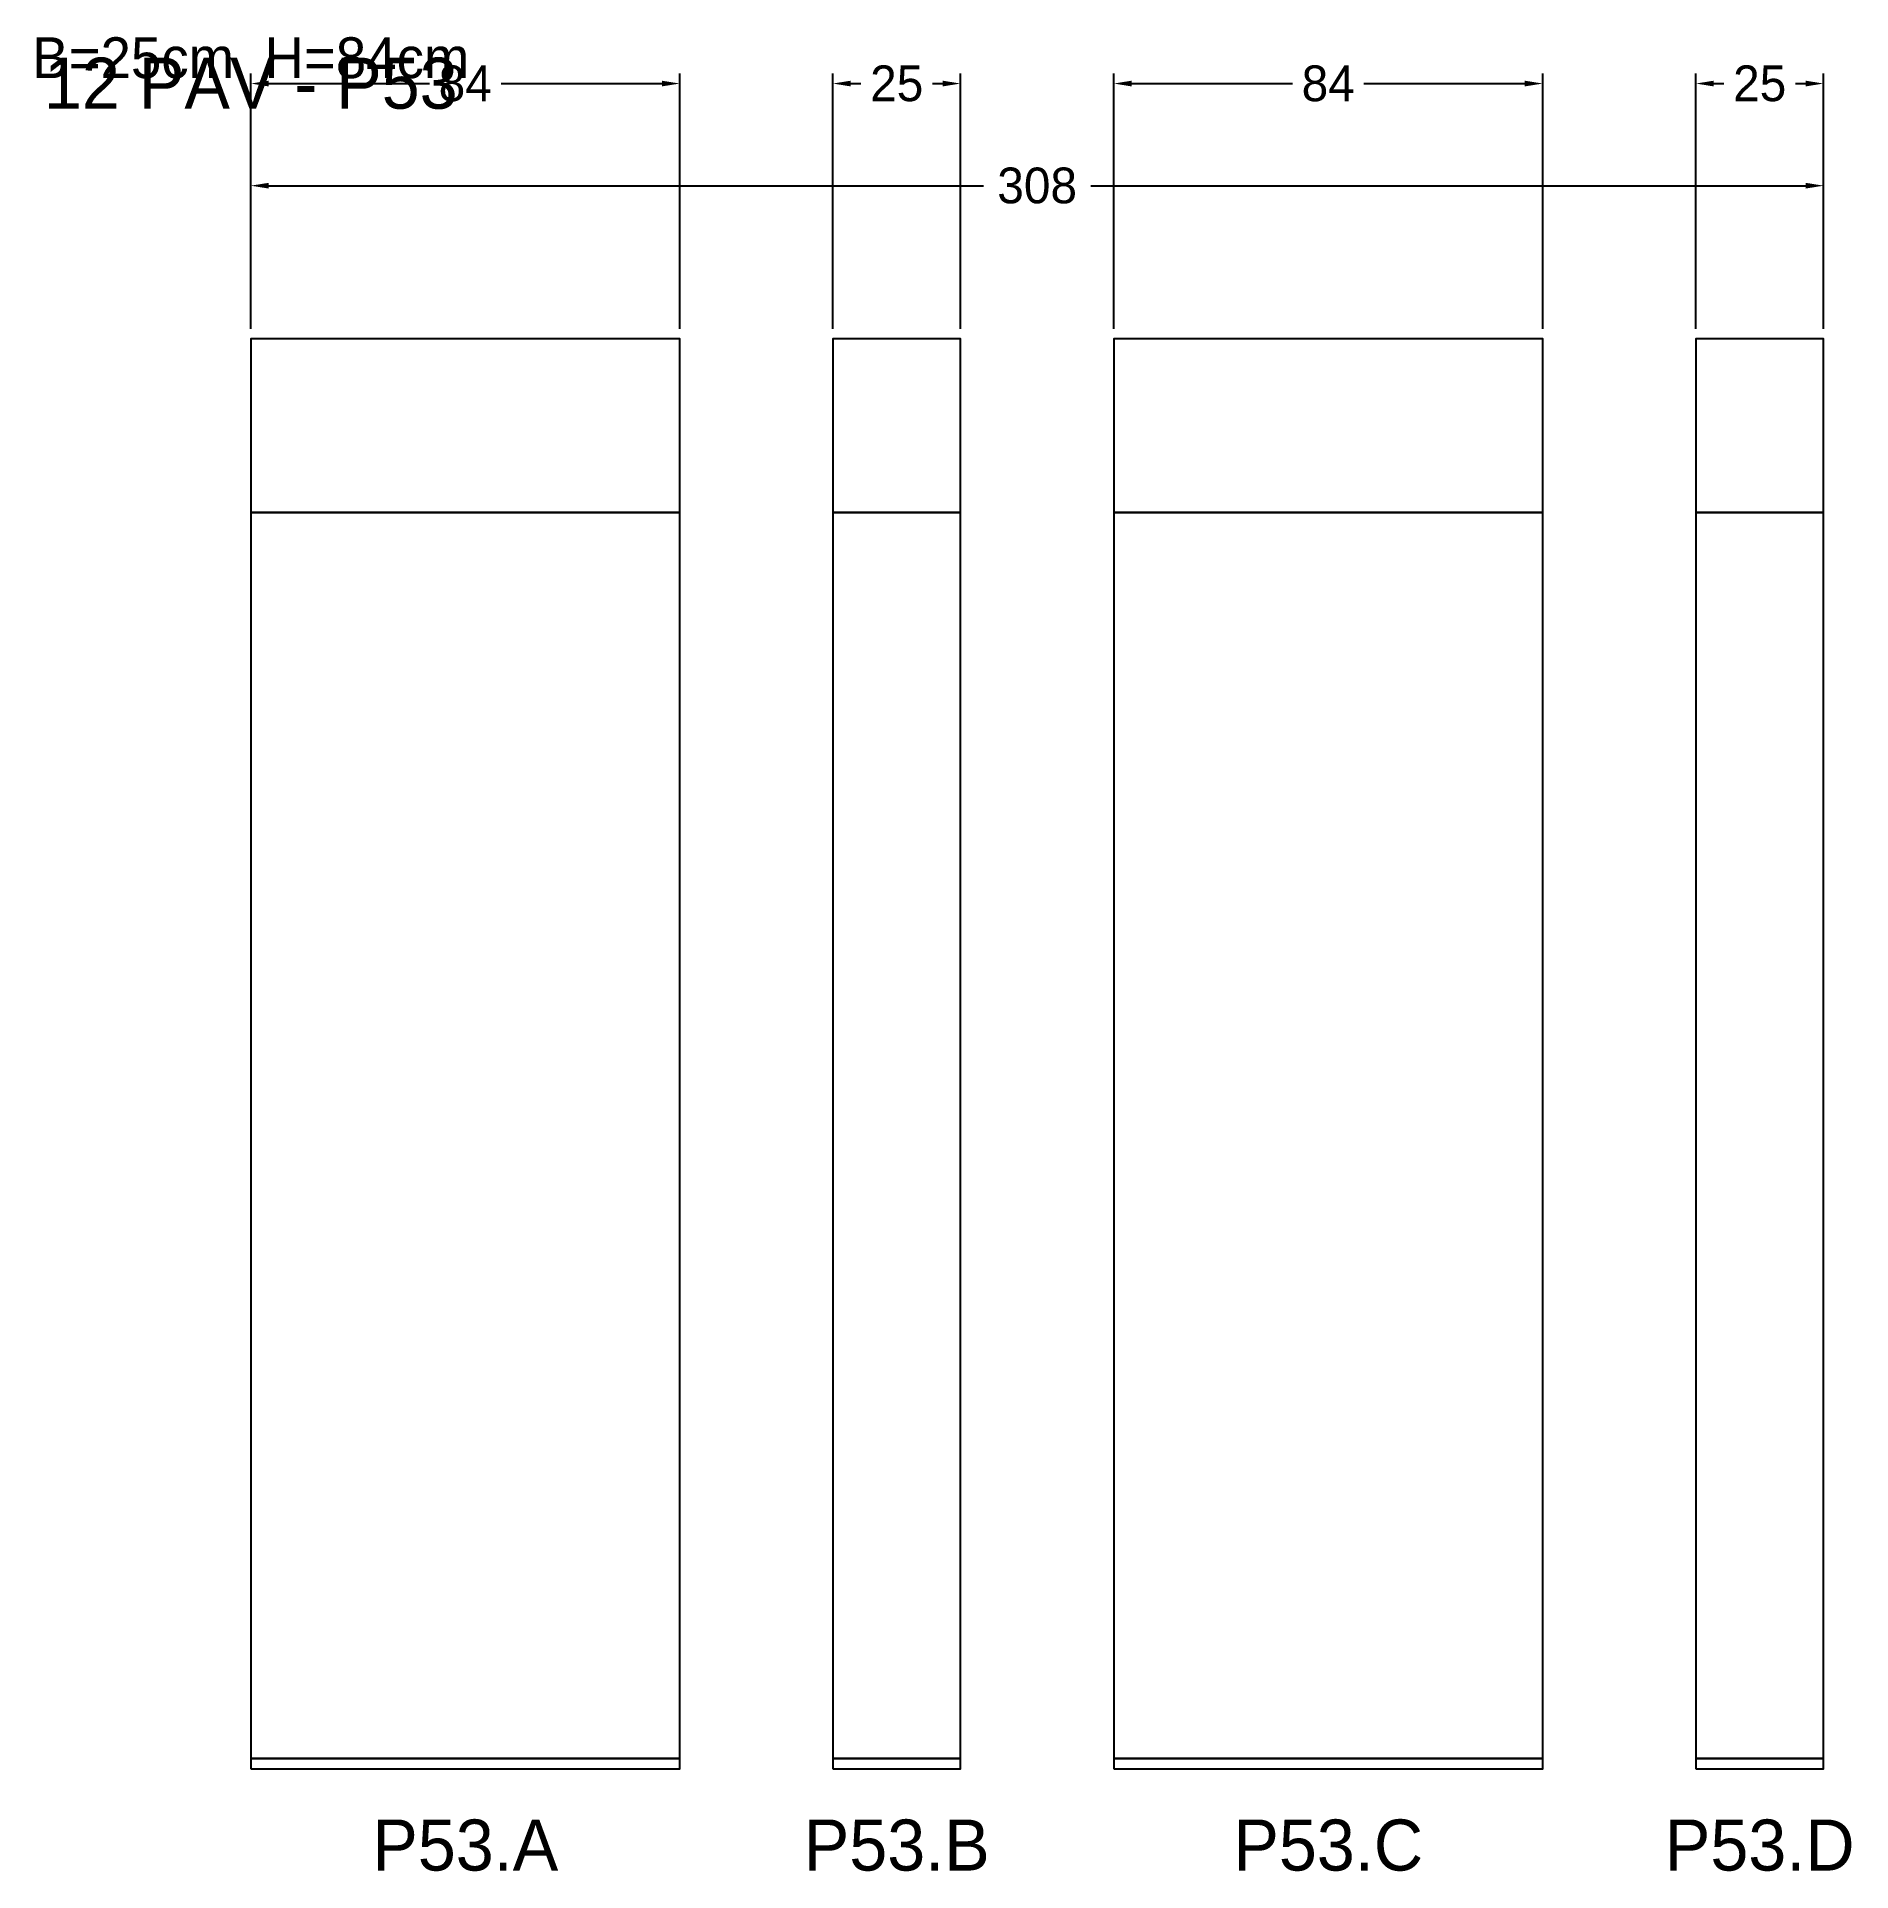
# Model space of a CAD drawing. Header units: metres. Extents: x -42 to 313, y -20 to 339.
import ezdxf

# ---------------------------------------------------------------- set-up
doc = ezdxf.new("R2010")
doc.units = ezdxf.units.M
for name, color, linetype in [('COTA', 3, 'Continuous'), ('Cota Secao (2x)', 3, 'Continuous'), ('NOMENCLATURA', 1, 'Continuous'), ('Paineis', 7, 'Continuous'), ('Texto Secao', 2, 'Continuous')]:
    doc.layers.add(name, color=color, linetype=linetype)
doc.dimstyles.new('COTA', dxfattribs={"dimtxt": 7, "dimasz": 3.5, "dimexe": 2, "dimexo": 2, "dimgap": 1.5, "dimtad": 1, "dimdec": 1, "dimcen": 2.5, "dimclrd": 3, "dimclre": 3, "dimclrt": 3, "dimazin": 3, "dimtfac": 1, "dimtmove": 0, "dimatfit": 3})

# ---------------------------------------------------------------- blocks, each defined once
blk = doc.blocks.new('_CLOSEDFILLED')
at = {"color": 0, "linetype": 'BYBLOCK'}
blk.add_solid([(-1, 0.16), (0, 0), (-1, -0.16)], dxfattribs=at)
blk = doc.blocks.new('*D1')
at = {"color": 3}
for p, q in [((0, 282), (0, 312)), ((3.5, 310), (143.5, 310)), ((164.5, 310), (304.5, 310)), ((308, 282), (308, 312))]:
    blk.add_line(p, q, dxfattribs=at)
at = {"layer": 'Defpoints'}
for p in [(0, 310), (0, 280), (308, 280)]:
    blk.add_point(p, dxfattribs=at)
at = {"layer": 'COTA', "color": 3, "xscale": 3.5, "yscale": 3.5, "rotation": 180}
blk.add_blockref('_CLOSEDFILLED', (0, 310), dxfattribs=at)
at = {"layer": 'COTA', "color": 3, "xscale": 3.5, "yscale": 3.5}
blk.add_blockref('_CLOSEDFILLED', (308, 310), dxfattribs=at)
at = {"layer": 'COTA', "color": 3, "insert": (154, 310), "char_height": 7, "attachment_point": 5}
blk.add_mtext('308', dxfattribs=at)
blk = doc.blocks.new('*D2')
at = {"color": 3}
for p, q in [((0, 282), (0, 332)), ((84, 282), (84, 332)), ((3.5, 330), (35, 330)), ((49, 330), (80.5, 330))]:
    blk.add_line(p, q, dxfattribs=at)
at = {"layer": 'Defpoints'}
for p in [(0, 330), (0, 280), (84, 280)]:
    blk.add_point(p, dxfattribs=at)
at = {"layer": 'COTA', "color": 3, "xscale": 3.5, "yscale": 3.5, "rotation": 180}
blk.add_blockref('_CLOSEDFILLED', (0, 330), dxfattribs=at)
at = {"layer": 'COTA', "color": 3, "xscale": 3.5, "yscale": 3.5}
blk.add_blockref('_CLOSEDFILLED', (84, 330), dxfattribs=at)
at = {"layer": 'COTA', "color": 3, "insert": (42, 330), "char_height": 7, "attachment_point": 5}
blk.add_mtext('84', dxfattribs=at)
blk = doc.blocks.new('*D3')
at = {"color": 3}
for p, q in [((114, 282), (114, 332)), ((139, 282), (139, 332)), ((117.5, 330), (119.5, 330)), ((133.5, 330), (135.5, 330))]:
    blk.add_line(p, q, dxfattribs=at)
at = {"layer": 'Defpoints'}
for p in [(114, 330), (114, 280), (139, 280)]:
    blk.add_point(p, dxfattribs=at)
at = {"layer": 'COTA', "color": 3, "xscale": 3.5, "yscale": 3.5, "rotation": 180}
blk.add_blockref('_CLOSEDFILLED', (114, 330), dxfattribs=at)
at = {"layer": 'COTA', "color": 3, "xscale": 3.5, "yscale": 3.5}
blk.add_blockref('_CLOSEDFILLED', (139, 330), dxfattribs=at)
at = {"layer": 'COTA', "color": 3, "insert": (126.5, 330), "char_height": 7, "attachment_point": 5}
blk.add_mtext('25', dxfattribs=at)
blk = doc.blocks.new('*D4')
at = {"color": 3}
for p, q in [((169, 282), (169, 332)), ((253, 282), (253, 332)), ((172.5, 330), (204, 330)), ((218, 330), (249.5, 330))]:
    blk.add_line(p, q, dxfattribs=at)
at = {"layer": 'Defpoints'}
for p in [(169, 330), (169, 280), (253, 280)]:
    blk.add_point(p, dxfattribs=at)
at = {"layer": 'COTA', "color": 3, "xscale": 3.5, "yscale": 3.5, "rotation": 180}
blk.add_blockref('_CLOSEDFILLED', (169, 330), dxfattribs=at)
at = {"layer": 'COTA', "color": 3, "xscale": 3.5, "yscale": 3.5}
blk.add_blockref('_CLOSEDFILLED', (253, 330), dxfattribs=at)
at = {"layer": 'COTA', "color": 3, "insert": (211, 330), "char_height": 7, "attachment_point": 5}
blk.add_mtext('84', dxfattribs=at)
blk = doc.blocks.new('*D5')
at = {"color": 3}
for p, q in [((283, 282), (283, 332)), ((308, 282), (308, 332)), ((286.5, 330), (288.5, 330)), ((302.5, 330), (304.5, 330))]:
    blk.add_line(p, q, dxfattribs=at)
at = {"layer": 'Defpoints'}
for p in [(283, 330), (283, 280), (308, 280)]:
    blk.add_point(p, dxfattribs=at)
at = {"layer": 'COTA', "color": 3, "xscale": 3.5, "yscale": 3.5, "rotation": 180}
blk.add_blockref('_CLOSEDFILLED', (283, 330), dxfattribs=at)
at = {"layer": 'COTA', "color": 3, "xscale": 3.5, "yscale": 3.5}
blk.add_blockref('_CLOSEDFILLED', (308, 330), dxfattribs=at)
at = {"layer": 'COTA', "color": 3, "insert": (295.5, 330), "char_height": 7, "attachment_point": 5}
blk.add_mtext('25', dxfattribs=at)

msp = doc.modelspace()

# ---------------------------------------------------------------- linework, layer by layer
at = {"layer": 'Paineis'}
for points in [[(0, 246), (84, 246), (84, 280), (0, 280)], [(114, 246), (139, 246), (139, 280), (114, 280)], [(169, 246), (253, 246), (253, 280), (169, 280)], [(283, 246), (308, 246), (308, 280), (283, 280)], [(0, 2), (84, 2), (84, 246), (0, 246)], [(114, 2), (139, 2), (139, 246), (114, 246)], [(169, 2), (253, 2), (253, 246), (169, 246)], [(283, 2), (308, 2), (308, 246), (283, 246)], [(0, 0), (84, 0), (84, 2), (0, 2)], [(114, 0), (139, 0), (139, 2), (114, 2)], [(169, 0), (253, 0), (253, 2), (169, 2)], [(283, 0), (308, 0), (308, 2), (283, 2)]]:
    msp.add_lwpolyline(points, close=True, dxfattribs=at)

# ---------------------------------------------------------------- texts
at = {"layer": 'Cota Secao (2x)', "insert": (0, 335), "char_height": 8, "width": 328, "attachment_point": 5}
msp.add_mtext('B=25cm  H=84cm', dxfattribs=at)
at = {"layer": 'NOMENCLATURA', "insert": (0, 330), "char_height": 10, "width": 300, "attachment_point": 5}
msp.add_mtext('12 PAV - P53', dxfattribs=at)
at = {"layer": 'Texto Secao', "char_height": 10, "attachment_point": 5}
for s, insert, width in [('P53.A', (42, -15), 104), ('P53.B', (126.5, -15), 45), ('P53.C', (211, -15), 104), ('P53.D', (295.5, -15), 45)]:
    msp.add_mtext(s, dxfattribs=dict(at, insert=insert, width=width))

# ---------------------------------------------------------------- dimensions: what is measured, and where the dimension line sits
at = {"layer": 'COTA'}
for base, p1, p2, picture, middle in [((0, 330), (0, 280), (84, 280), '*D2', (42, 330)), ((114, 330), (114, 280), (139, 280), '*D3', (126.5, 330)), ((169, 330), (169, 280), (253, 280), '*D4', (211, 330)), ((283, 330), (283, 280), (308, 280), '*D5', (295.5, 330)), ((0, 310), (0, 280), (308, 280), '*D1', (154, 310))]:
    dim = msp.add_linear_dim(base=base, p1=p1, p2=p2, dimstyle='COTA', dxfattribs=at)
    dim.commit()
    dim.dimension.update_dxf_attribs({"geometry": picture, "text_midpoint": middle})

doc.saveas('drawing.dxf')
